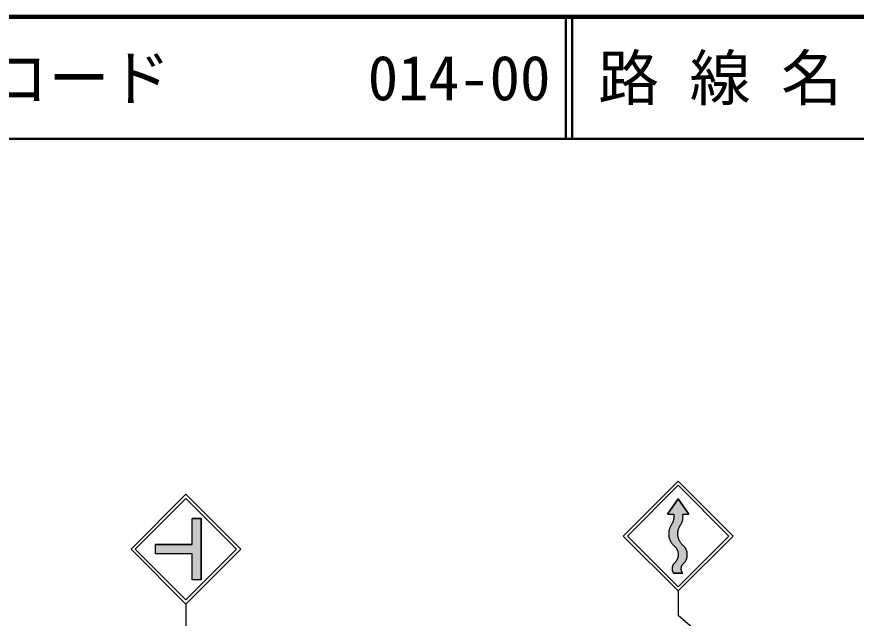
# Model space of a CAD drawing. Units: millimetres at full size, sheet at 1:1000; details may follow other scales. Extents: x 40000 to 680000, y 20000 to 380000.
# Drawn here: x 132782 to 201520, y 330779 to 380000 of the extents above; entities that cross this region are included whole.
import ezdxf
from ezdxf.enums import TextEntityAlignment as Align

# ---------------------------------------------------------------- set-up
doc = ezdxf.new("R2010")
doc.units = ezdxf.units.MM
doc.header["$LTSCALE"] = 1000
for name, color, linetype, lineweight in [('M-STR-STRC', 7, 'Continuous', 25), ('M-TTL', 2, 'Continuous', 140), ('M-TTL-LINE', 7, 'Continuous', 50)]:
    doc.layers.add(name, color=color, linetype=linetype, lineweight=lineweight)
doc.layers.add('M-TTL-TXT', color=7, linetype='Continuous')
doc.styles.add('ＭＳ ゴシック', font='')
doc.styles.get('ＭＳ ゴシック').set_extended_font_data('MS Gothic')

msp = doc.modelspace()

# ---------------------------------------------------------------- hatches: boundary and pattern name
at = {"layer": 'M-STR-STRC'}
for points in [[(186913, 337660), (186913, 337711), (186915, 337762), (186918, 337813), (186924, 337864), (186932, 337915), (186942, 337965), (186954, 338015), (186968, 338064), (186984, 338113), (187001, 338161), (187021, 338209), (187042, 338255), (187065, 338301), (187090, 338346), (187117, 338390), (187128, 338406), (187154, 338445), (187178, 338485), (187200, 338527), (187221, 338569), (187241, 338611), (187258, 338655), (187274, 338699), (187288, 338744), (187300, 338789), (187311, 338834), (187320, 338881), (187327, 338927), (187332, 338974), (187335, 339020), (187337, 339067), (187336, 339114), (187334, 339161), (187330, 339208), (187324, 339254), (187316, 339300), (187315, 339306), (187815, 339306), (186940, 340556), (186065, 339306), (186565, 339306), (186573, 339259), (186579, 339213), (186584, 339166), (186586, 339119), (186587, 339072), (186585, 339026), (186582, 338979), (186577, 338932), (186571, 338886), (186562, 338840), (186552, 338794), (186540, 338749), (186526, 338704), (186510, 338660), (186493, 338616), (186474, 338573), (186453, 338531), (186430, 338490), (186406, 338450), (186381, 338411), (186378, 338406), (186350, 338363), (186325, 338318), (186301, 338273), (186279, 338227), (186259, 338180), (186240, 338132), (186224, 338083), (186209, 338034), (186197, 337984), (186186, 337934), (186177, 337884), (186171, 337833), (186166, 337782), (186163, 337731), (186162, 337679), (186164, 337628), (186167, 337577), (186172, 337526), (186180, 337475), (186189, 337425), (186200, 337375), (186214, 337325), (186229, 337276), (186246, 337228), (186265, 337180), (186286, 337133), (186308, 337087), (186333, 337042), (186359, 336998), (186387, 336955), (186417, 336913), (186448, 336873), (186481, 336833), (186515, 336795), (186551, 336759), (186565, 336744), (186595, 336721), (186623, 336696), (186651, 336670), (186677, 336643), (186703, 336615), (186727, 336586), (186750, 336556), (186772, 336526), (186793, 336494), (186812, 336462), (186831, 336429), (186847, 336395), (186863, 336360), (186877, 336325), (186890, 336290), (186901, 336254), (186911, 336217), (186920, 336180), (186927, 336143), (186932, 336106), (186937, 336068), (186939, 336031), (186940, 335993), (186940, 335955), (186938, 335917), (186935, 335880), (186930, 335842), (186924, 335805), (186916, 335768), (186907, 335731), (186897, 335695), (186885, 335659), (186871, 335624), (186857, 335589), (186840, 335555), (186823, 335522), (186804, 335489), (186784, 335457), (186763, 335425), (186741, 335395), (186717, 335366), (186692, 335337), (186666, 335310), (186639, 335283), (186611, 335258), (186583, 335233), (186565, 335220), (186551, 335199), (186537, 335177), (186524, 335155), (186512, 335133), (186501, 335110), (186491, 335087), (186482, 335063), (186473, 335039), (186466, 335014), (186460, 334990), (186454, 334965), (186450, 334940), (186446, 334914), (186444, 334889), (186442, 334864), (186442, 334838), (186442, 334813), (186444, 334787), (186446, 334762), (186450, 334737), (186454, 334711), (186460, 334687), (186466, 334662), (186474, 334638), (186482, 334613), (186491, 334590), (186502, 334566), (186513, 334543), (186525, 334521), (186538, 334499), (186551, 334478), (186565, 334458), (187315, 334458), (187294, 334487), (187269, 334528), (187247, 334572), (187228, 334617), (187213, 334663), (187202, 334710), (187195, 334758), (187191, 334806), (187191, 334855), (187195, 334903), (187203, 334951), (187214, 334998), (187229, 335045), (187248, 335089), (187270, 335133), (187295, 335174), (187316, 335202), (187346, 335226), (187374, 335252), (187402, 335278), (187429, 335306), (187455, 335335), (187479, 335365), (187502, 335395), (187524, 335427), (187545, 335459), (187565, 335492), (187583, 335526), (187600, 335561), (187615, 335596), (187629, 335632), (187642, 335669), (187653, 335706), (187663, 335743), (187671, 335780), (187678, 335818), (187683, 335856), (187687, 335895), (187690, 335933), (187690, 335972), (187690, 336010), (187687, 336049), (187684, 336087), (187678, 336125), (187672, 336163), (187664, 336201), (187654, 336238), (187643, 336275), (187630, 336312), (187616, 336347), (187601, 336383), (187584, 336417), (187566, 336451), (187546, 336485), (187526, 336517), (187504, 336549), (187480, 336580), (187456, 336609), (187430, 336638), (187404, 336666), (187376, 336693), (187347, 336718), (187318, 336743), (187315, 336745), (187278, 336781), (187243, 336819), (187210, 336858), (187178, 336898), (187148, 336940), (187120, 336982), (187093, 337026), (187068, 337070), (187044, 337116), (187023, 337163), (187003, 337210), (186985, 337258), (186969, 337307), (186955, 337356), (186943, 337406), (186933, 337456), (186925, 337507), (186919, 337558), (186915, 337609)], [(147134, 336052), (147134, 333927), (147884, 333927), (147884, 338927), (147134, 338927), (147134, 336802), (144134, 336802), (144134, 336052)]]:
    msp.add_hatch(color=256, dxfattribs=at).paths.add_polyline_path(points)

# ---------------------------------------------------------------- linework, layer by layer
for p, q in [((182441, 337507), (186941, 342007)), ((182795, 337507), (186941, 341654)), ((191441, 337507), (186941, 342007)), ((191088, 337507), (186941, 341654)), ((142135, 336428), (146635, 340928)), ((142488, 336428), (146635, 340575)), ((151135, 336428), (146635, 340928)), ((150782, 336428), (146635, 340575)), ((186065, 339306), (186940, 340556)), ((186940, 340556), (187815, 339306)), ((147884, 338927), (147134, 338927)), ((147134, 336802), (147134, 338927)), ((147884, 333927), (147884, 338927)), ((186065, 339306), (186565, 339306)), ((187315, 339306), (187815, 339306)), ((182441, 337507), (186941, 333006)), ((182795, 337507), (186941, 333360)), ((186941, 333007), (191441, 337507)), ((186941, 333360), (191088, 337507)), ((142135, 336428), (146635, 331927)), ((142488, 336428), (146635, 332281)), ((147134, 336802), (144134, 336802)), ((146635, 332281), (150782, 336428)), ((146635, 331928), (151135, 336428)), ((147134, 336052), (144134, 336052)), ((147134, 333927), (147134, 336052)), ((187315, 334458), (186565, 334458)), ((147884, 333927), (147134, 333927)), ((186941, 333006), (186941, 331006)), ((146635, 331927), (146635, 329927)), ((194037, 324901), (186941, 331006))]:
    msp.add_line(p, q, dxfattribs=at)
for points in [[(186940, 340556), (186065, 339306), (186565, 339306), (186573, 339259), (186579, 339213), (186584, 339166), (186586, 339119), (186587, 339072), (186585, 339026), (186582, 338979), (186577, 338932), (186571, 338886), (186562, 338840), (186552, 338794), (186540, 338749), (186526, 338704), (186510, 338660), (186493, 338616), (186474, 338573), (186453, 338531), (186430, 338490), (186406, 338450), (186381, 338411), (186378, 338406), (186350, 338363), (186325, 338318), (186301, 338273), (186279, 338227), (186259, 338180), (186240, 338132), (186224, 338083), (186209, 338034), (186197, 337984), (186186, 337934), (186177, 337884), (186171, 337833), (186166, 337782), (186163, 337731), (186162, 337679), (186164, 337628), (186167, 337577), (186172, 337526), (186180, 337475), (186189, 337425), (186200, 337375), (186214, 337325), (186229, 337276), (186246, 337228), (186265, 337180), (186286, 337133), (186308, 337087), (186333, 337042), (186359, 336998), (186387, 336955), (186417, 336913), (186448, 336873), (186481, 336833), (186515, 336795), (186551, 336759), (186565, 336744), (186595, 336721), (186623, 336696), (186651, 336670), (186677, 336643), (186703, 336615), (186727, 336586), (186750, 336556), (186772, 336526), (186793, 336494), (186812, 336462), (186831, 336429), (186847, 336395), (186863, 336360), (186877, 336325), (186890, 336290), (186901, 336254), (186911, 336217), (186920, 336180), (186927, 336143), (186932, 336106), (186937, 336068), (186939, 336031), (186940, 335993), (186940, 335955), (186938, 335917), (186935, 335880), (186930, 335842), (186924, 335805), (186916, 335768), (186907, 335731), (186897, 335695), (186885, 335659), (186871, 335624), (186857, 335589), (186840, 335555), (186823, 335522), (186804, 335489), (186784, 335457), (186763, 335425), (186741, 335395), (186717, 335366), (186692, 335337), (186666, 335310), (186639, 335283), (186611, 335258), (186583, 335233), (186565, 335220), (186551, 335199), (186537, 335177), (186524, 335155), (186512, 335133), (186501, 335110), (186491, 335087), (186482, 335063), (186473, 335039), (186466, 335014), (186460, 334990), (186454, 334965), (186450, 334940), (186446, 334914), (186444, 334889), (186442, 334864), (186442, 334838), (186442, 334813), (186444, 334787), (186446, 334762), (186450, 334737), (186454, 334711), (186460, 334687), (186466, 334662), (186474, 334638), (186482, 334613), (186491, 334590), (186502, 334566), (186513, 334543), (186525, 334521), (186538, 334499), (186551, 334478), (186565, 334458), (187315, 334458), (187301, 334477), (187288, 334497), (187275, 334518), (187263, 334539), (187252, 334561), (187242, 334583), (187233, 334605), (187225, 334628), (187217, 334651), (187211, 334675), (187205, 334698), (187200, 334722), (187197, 334746), (187194, 334770), (187192, 334794), (187191, 334819), (187191, 334843), (187192, 334867), (187194, 334891), (187197, 334915), (187201, 334939), (187206, 334963), (187211, 334987), (187218, 335010), (187226, 335033), (187234, 335056), (187243, 335078), (187253, 335100), (187265, 335122), (187276, 335143), (187289, 335164), (187303, 335184), (187316, 335202), (187346, 335226), (187374, 335252), (187402, 335278), (187429, 335306), (187455, 335335), (187479, 335365), (187502, 335395), (187524, 335427), (187545, 335459), (187565, 335492), (187583, 335526), (187600, 335561), (187615, 335596), (187629, 335632), (187642, 335669), (187653, 335706), (187663, 335743), (187671, 335780), (187678, 335818), (187683, 335856), (187687, 335895), (187690, 335933), (187690, 335972), (187690, 336010), (187687, 336049), (187684, 336087), (187678, 336125), (187672, 336163), (187664, 336201), (187654, 336238), (187643, 336275), (187630, 336312), (187616, 336347), (187601, 336383), (187584, 336417), (187566, 336451), (187546, 336485), (187526, 336517), (187504, 336549), (187480, 336580), (187456, 336609), (187430, 336638), (187404, 336666), (187376, 336693), (187347, 336718), (187318, 336743), (187315, 336745), (187278, 336781), (187243, 336819), (187210, 336858), (187178, 336898), (187148, 336940), (187120, 336982), (187093, 337026), (187068, 337070), (187044, 337116), (187023, 337163), (187003, 337210), (186985, 337258), (186969, 337307), (186955, 337356), (186943, 337406), (186933, 337456), (186925, 337507), (186919, 337558), (186915, 337609), (186913, 337660), (186913, 337711), (186915, 337762), (186918, 337813), (186924, 337864), (186932, 337915), (186942, 337965), (186954, 338015), (186968, 338064), (186984, 338113), (187001, 338161), (187021, 338209), (187042, 338255), (187065, 338301), (187090, 338346), (187117, 338390), (187128, 338406), (187154, 338445), (187178, 338485), (187200, 338527), (187221, 338569), (187241, 338611), (187258, 338655), (187274, 338699), (187288, 338744), (187300, 338789), (187311, 338834), (187320, 338881), (187327, 338927), (187332, 338974), (187335, 339020), (187337, 339067), (187336, 339114), (187334, 339161), (187330, 339208), (187324, 339254), (187316, 339300), (187315, 339306), (187815, 339306)], [(144134, 336802), (147134, 336802), (147134, 338927), (147884, 338927), (147884, 333927), (147134, 333927), (147134, 336052), (144134, 336052)]]:
    msp.add_lwpolyline(points, close=True, dxfattribs=at)
at = {"layer": 'M-TTL'}
msp.add_line((680000, 380000), (40000, 380000), dxfattribs=at)
at = {"layer": 'M-TTL-LINE'}
for p, q in [((177750, 380000), (177750, 370000)), ((178250, 380000), (178250, 370000)), ((40000, 370000), (680000, 370000))]:
    msp.add_line(p, q, dxfattribs=at)

# ---------------------------------------------------------------- texts
at = {"layer": 'M-TTL-TXT', "style": 'ＭＳ ゴシック'}
for s, p in [('路 線 名', (180380, 375000)), ('図面コード', (120380, 375000)), ('014-00', (161521, 375000))]:
    msp.add_text(s, height=3666, dxfattribs=at).set_placement(p, align=Align.MIDDLE_LEFT)

doc.saveas('drawing.dxf')
